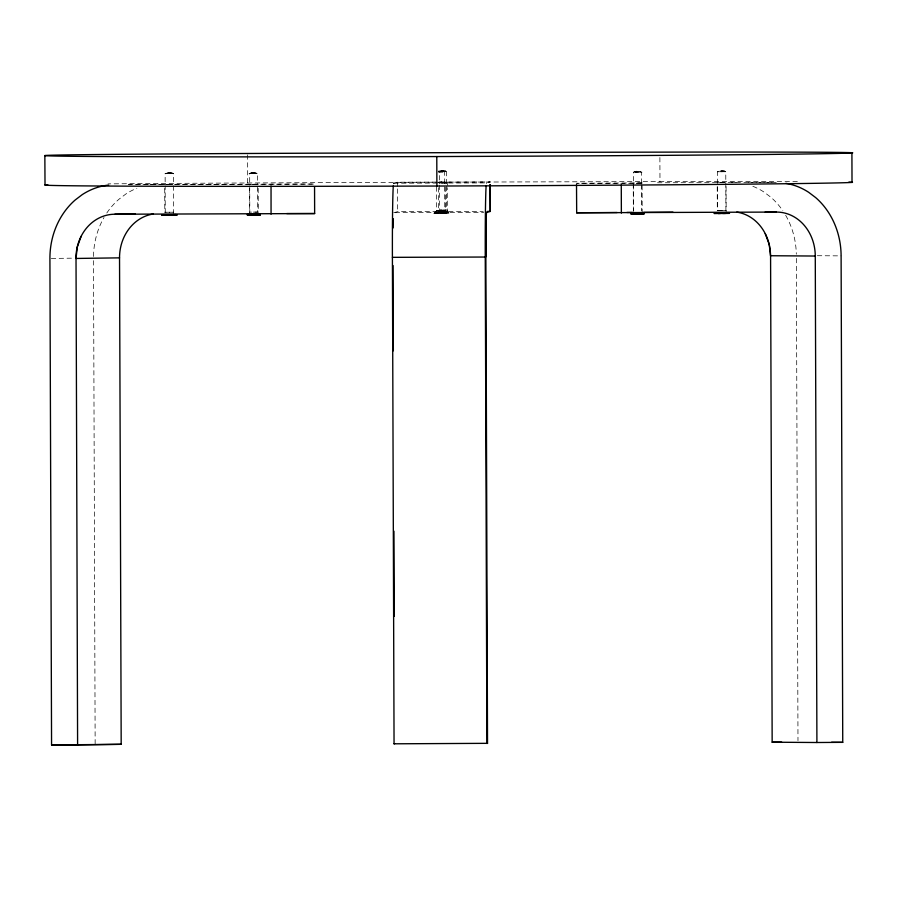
<?xml version="1.0" encoding="UTF-8"?>
<svg xmlns="http://www.w3.org/2000/svg" width="897" height="897" viewBox="0 0 897 897"><rect width="100%" height="100%" fill="white"/><g stroke="black" fill="none" stroke-linecap="round" stroke-linejoin="round"><path stroke-width="0.67" stroke-dasharray="4.49 3.36" d="M441.47 213.643L447.412 213.049C444.475 209.337 436.861 209.27 433.969 213.105L439.709 213.654M443.107 170.508L439.541 171.327L439.586 183.773M253.369 172.594L249.669 173.413L249.714 184.468M641.422 183.235L641.389 172.179C639.202 170.901 635.603 170.856 633.428 172.213L633.461 183.268M169.141 172.717L165.126 173.536L165.16 184.591M717.645 210.47L725.908 210.436L725.774 171.731C723.487 170.419 719.798 170.374 717.522 171.753L717.645 210.47L721.693 210.47M433.969 213.632L439.911 213.576M447.379 213.587L441.683 213.564M439.586 185.152L439.676 210.033L437.478 212.993L448.904 212.948L446.695 210.01L446.605 185.13M393.491 183.896A73.711 1.536 89.8 0 1 393.682 183.212L397.36 182.214L437.478 182.08M393.682 183.212L486.533 182.91L490.211 181.912L438.868 182.08M393.783 212.701L397.461 211.692L483.248 211.412M253.896 184.412L257.641 184.39L257.63 173.39L253.929 172.616M249.714 185.847L249.803 212.118L257.764 212.096L257.674 185.825M169.354 172.751L173.379 173.502L173.413 184.569M165.25 212.241L173.502 212.208L165.25 212.241L165.16 185.982M446.605 183.75L446.56 171.305L442.995 170.542M440.763 210.638L444.811 210.649L444.677 171.944L443.477 171.159L438.521 171.159M447.211 182.293C425.436 184.008 451.404 178.178 447.222 186.318M436.391 186.89L436.48 212.354L445.327 212.32L445.226 182.842L438.51 182.887M633.349 211.344L633.248 183.201L642.095 183.167L642.196 212.656M438.386 187.686L438.465 211.804L443.948 211.815L447.311 211.782L447.233 187.652M448.881 212.959L443.836 213.004M257.731 212.096L249.803 212.118M257.641 184.39L249.321 184.401L253.582 184.367M439.99 211.535L441.885 211.546L441.885 212.993L440.001 212.981L439.99 211.535L441.302 211.513L441.313 212.959L433.969 213.105L446.392 212.959L446.381 211.513L444.497 211.501L444.508 212.948L447.412 213.049L441.47 213.105M446.381 211.513L445.08 211.535L445.08 212.981M436.929 212.174L444.441 212.152L444.452 213.598L436.94 213.621L436.929 212.174L439.16 212.185L439.16 213.632L436.94 213.621M128.383 184.547L314.555 184.064L128.708 184.737M51.286 258.448L74.44 258.134M642.14 182.865L576.513 183.28L642.218 183.459M657.501 182.764L773.472 182.573M748.345 182.764L776.264 182.584M438.566 171.944L444.677 171.944L440.64 171.932M438.667 182.842L445.226 182.842M442.557 212.398L437.478 212.454L442.333 212.477M443.836 212.466L448.904 212.41L444.049 212.398M637.162 171.417L634.605 171.417M637.644 171.383L640.234 171.394M253.257 173.379C238.367 173.502 268.943 173.289 254.053 173.413M637.756 172.168C652.635 172.19 622.182 172.19 637.061 172.213M168.972 184.401L164.712 184.434L173.547 184.412L169.286 184.446M395.173 212.69L483.718 212.41M442.972 171.338C432.679 171.316 453.422 171.316 443.14 171.293M440.461 171.977L438.409 171.977M721.558 171.764L717.522 171.753L725.774 171.731L721.726 171.719M721.547 182.674L717.208 182.663L726.054 182.629L721.726 182.618M443.096 210.044C432.803 210.021 453.557 210.021 443.275 209.999M440.595 210.683L436.547 210.672M721.861 210.425L725.908 210.436M442.983 211.77L447.311 211.782M442.804 211.815L438.465 211.804M440.808 212.365L436.48 212.354M440.999 212.309L445.327 212.32M438.431 171.181L443.477 171.159M446.123 213.026L437.478 212.993M444.441 212.152L442.21 212.141L442.221 213.587L444.452 213.598M817.324 255.712L841.106 255.88M172.179 172.717L166.315 172.74M250.824 172.616L256.475 172.594M724.574 170.946L718.71 170.968M642.095 183.167L633.248 183.201M445.54 170.52L440.562 170.531M796.357 258.37L797.982 740.642M726.065 186.654L726.155 212.107M717.23 186.677L717.308 210.795M659.889 157.502L659.979 181.62A247.37 1.39 -0.2 0 1 798.184 181.643M641.422 184.625L641.512 210.885M633.473 184.647L633.562 210.918M442.916 212.174L442.927 213.621M438.454 212.152L438.465 213.598M397.36 182.214L397.371 187.574M397.382 188.908L397.461 211.692M258.179 188.392L258.258 212.511M249.332 188.426L249.411 212.544M247.393 154.833L247.482 182.977A247.37 1.39 -0.2 0 0 108.01 183.885M173.413 185.948L173.648 213.89M164.723 188.46L164.801 212.578M93.512 260.657L95.149 744.331M93.512 256.486A73.711 65.089 89.2 0 1 104.007 217.489M106.799 212.993A73.711 65.089 89.2 0 1 118.774 199.381L125.838 194.021A73.711 65.089 89.2 0 1 136.86 188.28M149.844 184.771A73.711 65.089 89.2 0 1 158.343 184.132M752.852 186.284A73.711 64.584 -89.6 0 1 763.84 191.947L770.882 197.262A73.711 64.584 -89.6 0 1 782.846 210.784M785.66 215.269A73.711 64.584 -89.6 0 1 796.323 254.199M731.515 182.282A73.711 64.584 -89.6 0 1 738.747 182.696M486.342 183.593A73.711 1.536 89.8 0 1 486.533 182.91M247.482 182.977A750.497 4.216 -0.2 0 1 437.613 182.192M439.003 182.181A750.497 4.216 -0.2 0 1 659.979 181.62M165.227 173.525L173.379 173.502L165.227 173.525"/><path stroke-width="1.35" d="M490.222 184.591L490.311 211.389L486.634 212.398A44.222 0.919 89.8 0 0 485.871 256.867L485.916 234.722M81.111 236.348L77.288 247.011L76.021 258.459L77.602 744.925L51.566 744.936L49.918 258.471A73.711 65.089 89.2 0 1 75.191 199.986L82.244 194.627A73.711 65.089 89.2 0 1 108.683 185.062M44.951 185.051A424.595 2.388 -0.2 0 0 436.884 186.038A428.004 2.399 -0.2 0 0 852.015 182.416L851.915 152.939A247.37 1.39 -0.2 0 0 659.878 152.142A750.497 4.216 -0.2 0 0 247.381 153.488A247.37 1.39 -0.2 0 0 44.85 155.573L45.018 185.029A247.37 1.39 -0.2 0 1 47.844 184.793M852.083 182.383L852.015 182.416A247.37 1.39 -0.2 0 0 848.876 182.102M393.301 185.836A73.711 1.536 89.8 0 0 392.953 193.304L392.808 198.697A73.711 1.536 89.8 0 0 392.404 257.338L394.052 743.804L394.658 743.635M485.871 256.867L487.52 743.333L486.903 743.501L485.255 257.035A73.711 1.536 89.8 0 1 485.658 198.394L485.804 193.001A73.711 1.536 89.8 0 1 486.152 185.533M715.582 212.869L728.072 212.824M153.342 213.991A44.222 39.053 89.2 0 0 119.536 257.854L75.953 258.459A44.222 39.053 89.2 0 1 114.861 214.226L135.324 213.935M248.211 214.518L247.236 214.529L260.343 214.495L259.547 214.484M114.861 214.226L314.645 213.553L314.555 186.755M51.566 744.936L121.185 744.319L119.536 257.854M77.602 744.925L121.185 744.319M617.102 212.511L576.614 212.768L776.365 212.073A44.222 38.75 -89.6 0 1 815.272 256.037L816.909 742.514L842.743 742.346L841.106 255.88A73.711 64.584 -89.6 0 0 815.631 197.564L808.589 192.25A73.711 64.584 -89.6 0 0 785.895 183.347M626.88 212.443L632.463 212.41M643.642 212.331L672.963 212.141M765.242 233.657L769.189 244.298L770.579 255.735L772.16 742.2L781.668 742.144M638.832 212.69L639.909 212.679M252.27 215.022L247.247 215.067L260.343 215.033L253.963 215.022M637.218 213.284C614.557 213.486 660.528 213.138 637.868 213.34M637.218 213.811C614.557 214.024 660.528 213.677 637.868 213.878M721.009 213.363C696.218 213.598 747.336 213.194 722.567 213.43M487.396 211.4L490.311 211.389M486.634 212.398L486.488 212.398A44.222 0.919 89.8 0 0 485.714 251.093M392.404 257.338L485.255 257.035M394.052 743.804L487.52 743.333M170.004 215.134C195.198 215.202 143.576 215.145 168.782 215.213M286.76 213.564L314.645 213.553M252.73 215.078L250.229 215.067L257.361 215.033L254.86 215.033M168.053 215.202L165.665 215.19L173.121 215.157L170.722 215.145M720.257 213.419L718.026 213.419L725.55 213.385L723.318 213.374M639.236 213.822L641.198 213.834L633.899 213.867L635.85 213.867M765.197 211.995L776.365 212.073M815.272 256.037L770.512 255.735A44.222 38.75 -89.6 0 0 736.74 212.107M831.553 742.268L842.743 742.346M772.16 742.2L816.909 742.514M175.532 214.607L176.126 214.618L162.727 214.663M621.273 184.928L621.363 213.071M576.513 184.625L576.681 212.768M490.065 184.591L490.166 211.389M44.85 155.573A424.595 2.388 -0.2 0 0 436.783 156.56L436.884 186.038M393.043 265.557L393.335 350.828M393.94 531.159L394.232 616.43M271.04 186.015L271.062 214.159M393.144 227.95A44.222 0.919 89.8 0 1 393.346 218.745M851.915 152.939A428.004 2.399 -0.2 0 1 436.783 156.56"/></g></svg>
